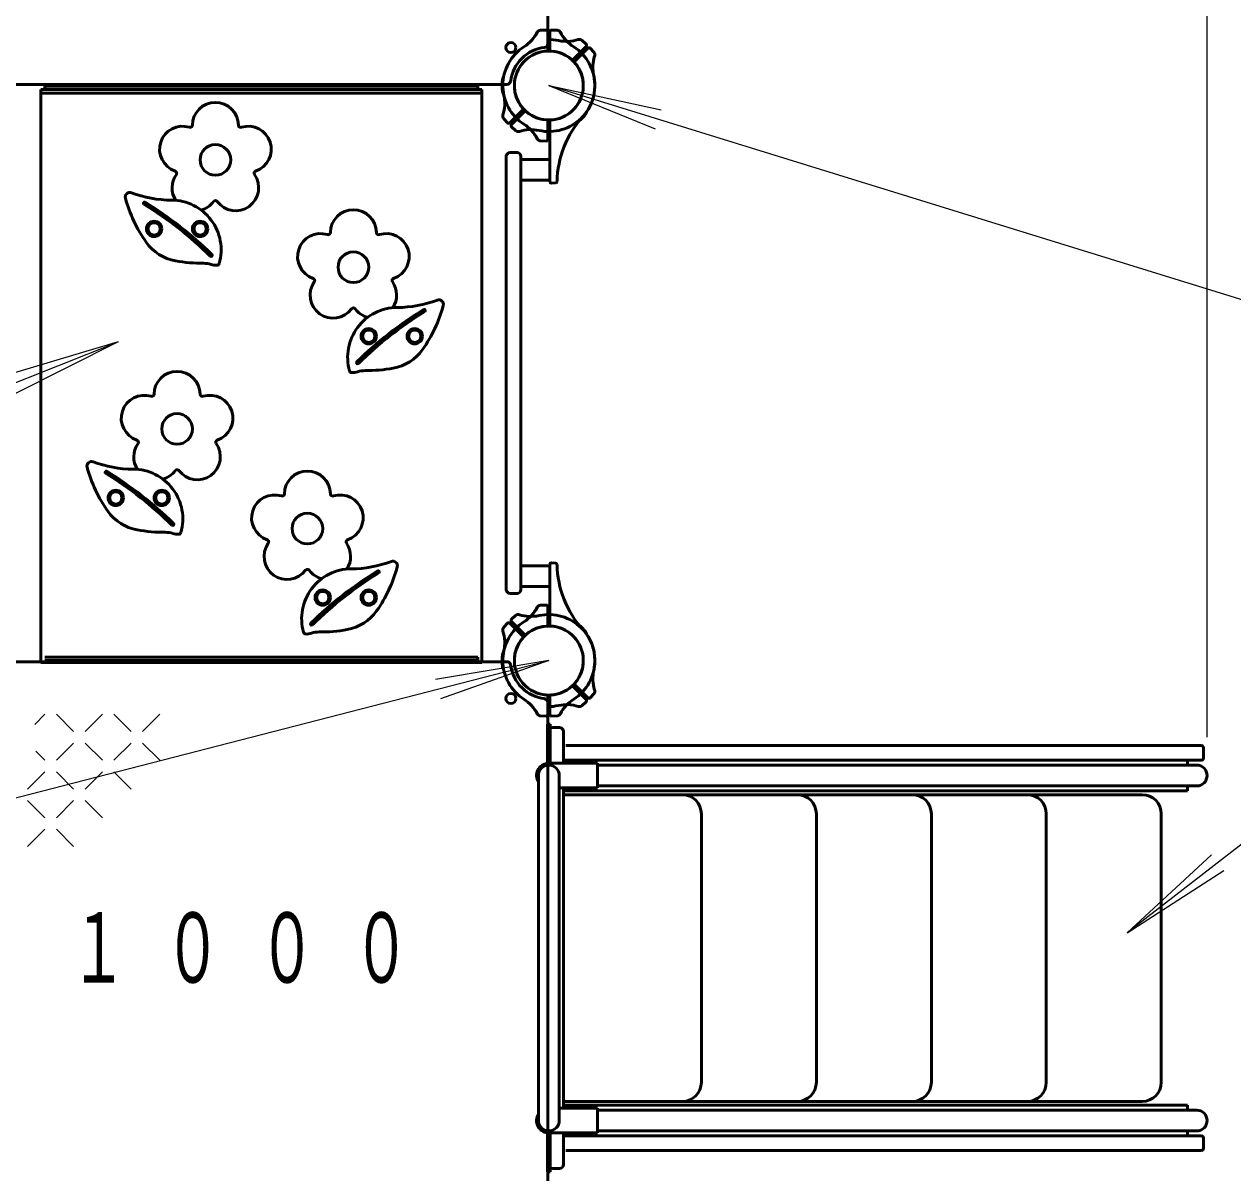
# Model space of a CAD drawing. Units: millimetres on the paper, scale 1:50. Extents: x -365 to 0, y -594 to 257.
# Drawn here: x -215.29 to -183.75, y 116.93 to 146.9 of the extents above; entities that cross this region are included whole.
import ezdxf

# ---------------------------------------------------------------- set-up
doc = ezdxf.new("R2010")
doc.units = ezdxf.units.MM
doc.layers.add('LY_1', color=140, linetype='Continuous', lineweight=50)
doc.styles.add('ＭＳ ゴシック', font='')
doc.styles.get('ＭＳ ゴシック').set_extended_font_data('MS Gothic')

msp = doc.modelspace()

# ---------------------------------------------------------------- linework, layer by layer
at = {"layer": 'LY_1', "color": 7, "lineweight": 13}
for p, q in [((-184.422, 128.296), (-184.422, 208.496)), ((-201.598, 145.296), (-198.666, 144.663)), ((-201.598, 145.296), (-198.82, 144.163)), ((-183.34, 139.652), (-201.598, 145.296)), ((-226.226, 133.285), (-212.836, 138.614)), ((-212.836, 138.614), (-215.709, 137.752)), ((-212.836, 138.614), (-215.516, 137.266)), ((-226.049, 124.001), (-201.598, 130.296)), ((-201.598, 130.296), (-204.558, 129.804)), ((-201.598, 130.296), (-204.427, 129.297)), ((-215.013, 128.627), (-214.746, 128.894)), ((-213.996, 128.444), (-214.446, 128.894)), ((-213.696, 128.444), (-213.246, 128.894)), ((-212.496, 128.444), (-212.946, 128.894)), ((-212.196, 128.444), (-211.746, 128.894)), ((-214.446, 127.694), (-213.996, 128.144)), ((-213.246, 127.694), (-213.696, 128.144)), ((-212.946, 127.694), (-212.496, 128.144)), ((-211.746, 127.694), (-212.196, 128.144)), ((-214.746, 127.694), (-214.986, 127.933)), ((-215.196, 126.944), (-214.746, 127.394)), ((-213.996, 126.944), (-214.446, 127.394)), ((-213.696, 126.944), (-213.246, 127.394)), ((-212.496, 126.944), (-212.946, 127.394)), ((-214.746, 126.194), (-215.196, 126.644)), ((-214.446, 126.194), (-213.996, 126.644)), ((-213.246, 126.194), (-213.696, 126.644)), ((-182.677, 126.164), (-186.507, 123.19)), ((-215.196, 125.444), (-214.746, 125.894)), ((-213.996, 125.444), (-214.446, 125.894)), ((-186.507, 123.19), (-184.307, 125.229)), ((-186.507, 123.19), (-183.986, 124.816))]:
    msp.add_line(p, q, dxfattribs=at)
at = {"layer": 'LY_1'}
for p, q in [((-201.628, 152.796), (-201.628, 146.388)), ((-201.67, 146.744), (-201.827, 146.739)), ((-201.628, 146.233), (-201.628, 146.704)), ((-201.568, 146.233), (-201.568, 146.704)), ((-201.527, 146.744), (-201.381, 146.739)), ((-200.624, 146.371), (-200.739, 146.478)), ((-200.957, 145.98), (-200.623, 146.313)), ((-200.914, 145.938), (-200.581, 146.271)), ((-200.523, 146.27), (-200.416, 146.155)), ((-202.781, 145.496), (-202.785, 145.496)), ((-209.098, 145.326), (-215.506, 145.326)), ((-214.848, 145.191), (-214.848, 130.247)), ((-209.098, 145.191), (-214.848, 145.191)), ((-209.098, 145.098), (-214.848, 145.098)), ((-209.098, 145.296), (-214.748, 145.296)), ((-214.748, 145.296), (-214.748, 145.206)), ((-209.098, 145.206), (-214.748, 145.206)), ((-209.098, 145.326), (-202.691, 145.326)), ((-209.098, 145.296), (-203.448, 145.296)), ((-209.098, 145.206), (-203.448, 145.206)), ((-209.098, 145.191), (-203.348, 145.191)), ((-209.098, 145.098), (-203.348, 145.098)), ((-203.448, 145.296), (-203.448, 145.206)), ((-203.348, 145.191), (-203.348, 130.247)), ((-202.781, 145.096), (-202.785, 145.096)), ((-202.282, 144.654), (-202.615, 144.321)), ((-202.24, 144.612), (-202.573, 144.279)), ((-200.62, 144.601), (-200.618, 144.598)), ((-202.673, 144.322), (-202.772, 144.429)), ((-202.572, 144.221), (-202.466, 144.122)), ((-201.628, 144.358), (-201.628, 143.887)), ((-201.568, 144.358), (-201.568, 142.787)), ((-200.903, 144.318), (-200.901, 144.316)), ((-201.67, 143.847), (-201.815, 143.852)), ((-202.608, 143.546), (-202.428, 143.546)), ((-202.708, 143.446), (-202.708, 132.146)), ((-202.328, 143.446), (-202.328, 132.146)), ((-201.568, 143.368), (-202.328, 143.368)), ((-201.568, 142.824), (-202.328, 142.824)), ((-201.526, 142.747), (-201.421, 142.753)), ((-201.568, 132.768), (-202.328, 132.768)), ((-201.568, 131.233), (-201.568, 132.805)), ((-201.526, 132.845), (-201.421, 132.839)), ((-201.568, 132.224), (-202.328, 132.224)), ((-202.608, 132.046), (-202.428, 132.046)), ((-201.67, 131.744), (-201.815, 131.739)), ((-201.628, 131.233), (-201.628, 131.704)), ((-202.673, 131.27), (-202.772, 131.163)), ((-202.282, 130.938), (-202.615, 131.271)), ((-202.24, 130.98), (-202.573, 131.313)), ((-202.572, 131.371), (-202.466, 131.47)), ((-200.903, 131.274), (-200.901, 131.276)), ((-200.62, 130.991), (-200.618, 130.993)), ((-209.098, 130.266), (-215.506, 130.266)), ((-214.848, 130.386), (-214.848, 130.296)), ((-209.098, 130.247), (-214.848, 130.247)), ((-209.098, 130.386), (-214.748, 130.386)), ((-209.098, 130.296), (-214.748, 130.296)), ((-209.098, 130.386), (-203.448, 130.386)), ((-209.098, 130.296), (-203.448, 130.296)), ((-209.098, 130.266), (-202.691, 130.266)), ((-209.098, 130.247), (-203.348, 130.247)), ((-203.448, 130.296), (-203.448, 130.386)), ((-203.348, 130.386), (-203.348, 130.296)), ((-202.781, 130.496), (-202.785, 130.496)), ((-202.781, 130.096), (-202.785, 130.096)), ((-200.957, 129.612), (-200.623, 129.279)), ((-200.914, 129.654), (-200.581, 129.321)), ((-201.628, 129.358), (-201.628, 128.887)), ((-201.568, 129.358), (-201.568, 128.887)), ((-200.523, 129.322), (-200.416, 129.437)), ((-201.628, 122.796), (-201.628, 129.204)), ((-200.624, 129.221), (-200.739, 129.114)), ((-201.67, 128.847), (-201.827, 128.853)), ((-201.527, 128.847), (-201.381, 128.852)), ((-201.566, 128.636), (-201.63, 128.636)), ((-201.63, 127.566), (-201.63, 128.636)), ((-201.566, 127.566), (-201.566, 128.636)), ((-201.318, 128.546), (-201.498, 128.546)), ((-201.218, 128.446), (-201.218, 127.616)), ((-184.573, 128.076), (-201.158, 128.076)), ((-184.513, 127.756), (-184.513, 128.016)), ((-200.326, 127.616), (-201.566, 127.616)), ((-184.573, 127.696), (-201.218, 127.696)), ((-184.938, 127.696), (-201.218, 127.696)), ((-200.326, 126.976), (-200.326, 127.616)), ((-184.694, 127.568), (-200.326, 127.568)), ((-184.938, 127.568), (-184.938, 127.696)), ((-201.87, 122.796), (-201.87, 127.296)), ((-201.326, 122.796), (-201.326, 127.296)), ((-200.326, 126.976), (-201.326, 126.976)), ((-201.218, 126.976), (-201.218, 122.796)), ((-184.938, 126.896), (-201.218, 126.896)), ((-186.118, 126.796), (-201.218, 126.796)), ((-184.694, 127.024), (-200.326, 127.024)), ((-184.938, 126.896), (-184.938, 127.024)), ((-197.618, 122.796), (-197.618, 126.296)), ((-194.618, 122.796), (-194.618, 126.296)), ((-191.618, 122.796), (-191.618, 126.296)), ((-188.618, 122.796), (-188.618, 126.296)), ((-185.618, 122.796), (-185.618, 126.296)), ((-201.87, 122.796), (-201.87, 118.296)), ((-201.628, 122.796), (-201.628, 116.388)), ((-201.326, 122.796), (-201.326, 118.296)), ((-201.218, 118.616), (-201.218, 122.796)), ((-197.618, 122.796), (-197.618, 119.296)), ((-194.618, 122.796), (-194.618, 119.296)), ((-191.618, 122.796), (-191.618, 119.296)), ((-188.618, 122.796), (-188.618, 119.296)), ((-185.618, 122.796), (-185.618, 119.296)), ((-200.326, 118.616), (-201.326, 118.616)), ((-186.118, 118.796), (-201.218, 118.796)), ((-184.938, 118.696), (-201.218, 118.696)), ((-200.326, 118.616), (-200.326, 117.976)), ((-184.938, 118.696), (-184.938, 118.568)), ((-184.694, 118.568), (-200.326, 118.568)), ((-201.63, 118.026), (-201.63, 116.956)), ((-201.566, 118.026), (-201.566, 116.956)), ((-200.326, 117.976), (-201.566, 117.976)), ((-201.218, 117.146), (-201.218, 117.976)), ((-184.694, 118.024), (-200.326, 118.024)), ((-184.938, 118.024), (-184.938, 117.896)), ((-184.938, 117.896), (-201.218, 117.896)), ((-184.573, 117.896), (-201.218, 117.896)), ((-184.513, 117.836), (-184.513, 117.576)), ((-184.573, 117.516), (-201.158, 117.516)), ((-201.318, 117.046), (-201.498, 117.046)), ((-201.566, 116.956), (-201.63, 116.956))]:
    msp.add_line(p, q, dxfattribs=at)
for centre, radius in [((-202.588, 146.286), 0.13), ((-210.298, 143.356), 0.4), ((-211.898, 141.556), 0.2), ((-211.898, 141.556), 0.16), ((-210.698, 141.556), 0.2), ((-210.698, 141.556), 0.16), ((-206.698, 140.556), 0.4), ((-206.298, 138.756), 0.2), ((-206.298, 138.756), 0.16), ((-205.098, 138.756), 0.2), ((-205.098, 138.756), 0.16), ((-211.298, 136.338), 0.4), ((-212.898, 134.538), 0.2), ((-212.898, 134.538), 0.16), ((-211.698, 134.538), 0.2), ((-211.698, 134.538), 0.16), ((-207.898, 133.738), 0.4), ((-207.498, 131.938), 0.2), ((-206.298, 131.938), 0.2), ((-207.498, 131.938), 0.16), ((-206.298, 131.938), 0.16), ((-202.588, 129.306), 0.13)]:
    msp.add_circle(centre, radius, dxfattribs=at)
for centre, radius, start, end in [((-202.788, 147.147), 1, 302.7272, 332.5412), ((-201.812, 146.639), 0.1, 92, 152.5412), ((-201.668, 146.704), 0.04, 0, 92), ((-201.528, 146.704), 0.04, 88, 180), ((-201.385, 146.639), 0.1, 27.4588, 88), ((-201.385, 146.639), 0.1, 27.4588, 88), ((-200.409, 147.147), 1, 207.4588, 237.2728), ((-201.728, 146.388), 0.1, 276.7872, 0), ((-201.598, 145.296), 1.2, 77.7272, 91.4325), ((-201.131, 147.446), 1, 257.7272, 287.5412), ((-200.799, 146.397), 0.1, 47, 107.5412), ((-200.652, 146.341), 0.04, 315, 47), ((-201.598, 145.296), 1.2, 122.7272, 180), ((-201.598, 145.296), 1, 96.7872, 173.2128), ((-201.598, 145.296), 0.9, 94.2707, 180), ((-201.598, 145.296), 0.9, 49.2707, 135), ((-201.668, 146.233), 0.04, 274.2707, 0), ((-201.528, 146.233), 0.04, 180, 265.7293), ((-201.598, 145.296), 0.9, 0, 85.7293), ((-201.598, 145.296), 1.2, 0, 57.2728), ((-200.553, 146.242), 0.04, 43, 135), ((-199.449, 145.764), 1, 162.4588, 192.2728), ((-200.497, 146.095), 0.1, 342.4588, 43), ((-201.598, 145.296), 0.9, 135, 220.7293), ((-200.985, 146.008), 0.04, 229.2707, 315), ((-201.598, 145.296), 0.9, 315, 40.7293), ((-200.886, 145.909), 0.04, 135, 220.7293), ((-201.598, 145.296), 1.22, 171.3731, 180), ((-202.785, 145.476), 0.02, 90, 171.3731), ((-202.691, 145.426), 0.1, 270, 353.2128), ((-201.598, 145.296), 1.2, 315, 12.2728), ((-201.598, 145.296), 1.22, 180, 188.6269), ((-202.785, 145.116), 0.02, 188.6269, 270), ((-201.598, 145.296), 1.2, 178.5675, 192.2728), ((-201.598, 145.296), 1.2, 180, 237.2728), ((-201.598, 145.296), 0.9, 180, 265.7293), ((-201.598, 145.296), 0.9, 274.2707, 0), ((-201.598, 145.296), 1.2, 317.7828, 0), ((-210.298, 144.256), 0.6, 0.724, 179.276), ((-203.748, 144.828), 1, 342.4588, 12.2728), ((-202.699, 144.497), 0.1, 162.4588, 223), ((-202.311, 144.683), 0.04, 315, 40.7293), ((-202.212, 144.584), 0.04, 49.2707, 135), ((-201.598, 145.296), 0.9, 229.2707, 315), ((-201.598, 145.296), 1.2, 257.7272, 315), ((-198.784, 142.742), 2.6, 137.7828, 178.9159), ((-201.598, 145.296), 1.22, 306.3731, 315), ((-201.598, 145.296), 1.22, 315, 323.6269), ((-200.632, 144.584), 0.02, 323.6269, 45), ((-211.154, 143.634), 0.6, 72.724, 251.276), ((-210.958, 144.264), 0.06, 252.724, 359.276), ((-209.638, 144.264), 0.06, 180.724, 287.276), ((-209.442, 143.634), 0.6, 288.724, 107.276), ((-202.644, 144.349), 0.04, 223, 315), ((-202.545, 144.25), 0.04, 135, 227), ((-202.397, 144.195), 0.1, 227, 287.5412), ((-202.066, 143.146), 1, 77.7272, 107.5412), ((-202.788, 143.445), 1, 27.4588, 57.2728), ((-201.668, 144.358), 0.04, 0, 85.7293), ((-201.528, 144.358), 0.04, 94.2707, 180), ((-200.887, 144.33), 0.02, 225, 306.3731), ((-201.812, 143.952), 0.1, 207.4588, 268), ((-201.668, 143.887), 0.04, 268, 0), ((-202.608, 143.446), 0.1, 90, 180), ((-202.428, 143.446), 0.1, 0, 90), ((-210.827, 142.628), 0.6, 144.724, 213.0543), ((-211.366, 143.009), 0.06, 324.724, 71.276), ((-209.769, 142.628), 0.6, 216.724, 35.276), ((-209.23, 143.009), 0.06, 108.724, 215.276), ((-201.528, 142.787), 0.04, 180, 273), ((-201.423, 142.792), 0.04, 273, 358.9158), ((-212.531, 142.388), 0.117, 69.3635, 194.9842), ((-209.167, 143.289), 3.6, 194.9842, 215.2836), ((-211.432, 145.306), 3, 249.3635, 269.7848), ((-212.145, 142.225), 0.03, 58.2576, 238.2576), ((-217.406, 133.721), 10.03, 45.6146, 58.2576), ((-211.448, 141.006), 1.3, 344.1244, 89.7848), ((-210.827, 142.628), 0.6, 285.0436, 323.276), ((-210.298, 142.233), 0.06, 36.724, 143.276), ((-217.406, 133.721), 9.97, 45.6146, 58.2576), ((-206.698, 141.456), 0.6, 0.724, 179.276), ((-207.554, 140.834), 0.6, 72.724, 251.276), ((-207.358, 141.464), 0.06, 252.724, 359.276), ((-206.038, 141.464), 0.06, 180.724, 287.276), ((-205.842, 140.834), 0.6, 288.724, 107.276), ((-211.126, 141.903), 1.2, 215.2836, 259.876), ((-210.634, 144.659), 4, 259.876, 270.4102), ((-210.601, 140.059), 0.6, 71.2258, 90.4102), ((-210.411, 140.867), 0.03, 225.6146, 45.6146), ((-210.256, 140.667), 0.06, 273.9289, 344.1244), ((-210.279, 141.006), 0.4, 251.2258, 273.9289), ((-207.227, 139.828), 0.6, 144.724, 323.276), ((-207.766, 140.209), 0.06, 324.724, 71.276), ((-205.63, 140.209), 0.06, 108.724, 215.276), ((-206.169, 139.828), 0.6, 326.9457, 35.276), ((-204.466, 139.588), 0.117, 345.0158, 110.6365), ((-205.548, 138.206), 1.3, 90.2152, 195.8756), ((-206.698, 139.433), 0.06, 36.724, 143.276), ((-206.169, 139.828), 0.6, 216.724, 254.9564), ((-199.591, 130.921), 10.03, 121.7424, 134.3854), ((-199.591, 130.921), 9.97, 121.7424, 134.3854), ((-205.564, 142.506), 3, 270.2152, 290.6365), ((-207.83, 140.489), 3.6, 324.7164, 345.0158), ((-204.852, 139.425), 0.03, 301.7424, 121.7424), ((-205.871, 139.103), 1.2, 280.124, 324.7164), ((-211.298, 137.238), 0.6, 0.724, 179.276), ((-206.741, 137.867), 0.06, 195.8756, 266.0711), ((-206.718, 138.206), 0.4, 266.0711, 288.7742), ((-206.586, 138.067), 0.03, 134.3854, 314.3854), ((-206.396, 137.259), 0.6, 89.5898, 108.7742), ((-206.363, 141.859), 4, 269.5898, 280.124), ((-212.154, 136.616), 0.6, 72.724, 251.276), ((-211.958, 137.246), 0.06, 252.724, 359.276), ((-210.638, 137.246), 0.06, 180.724, 287.276), ((-210.442, 136.616), 0.6, 288.724, 107.276), ((-211.827, 135.61), 0.6, 144.724, 213.0543), ((-212.366, 135.991), 0.06, 324.724, 71.276), ((-210.769, 135.61), 0.6, 216.724, 35.276), ((-210.23, 135.991), 0.06, 108.724, 215.276), ((-213.531, 135.37), 0.117, 69.3635, 194.9842), ((-210.167, 136.271), 3.6, 194.9842, 215.2836), ((-212.432, 138.288), 3, 249.3635, 269.7848), ((-212.448, 133.988), 1.3, 344.1244, 89.7848), ((-213.145, 135.207), 0.03, 58.2576, 238.2576), ((-218.406, 126.703), 9.97, 45.6146, 58.2576), ((-218.406, 126.703), 10.03, 45.6146, 58.2576), ((-211.827, 135.61), 0.6, 285.0436, 323.276), ((-211.298, 135.215), 0.06, 36.724, 143.276), ((-207.898, 134.638), 0.6, 0.724, 179.276), ((-208.754, 134.016), 0.6, 72.724, 251.276), ((-208.558, 134.646), 0.06, 252.724, 359.276), ((-207.238, 134.646), 0.06, 180.724, 287.276), ((-207.042, 134.016), 0.6, 288.724, 107.276), ((-212.126, 134.885), 1.2, 215.2836, 259.876), ((-211.411, 133.849), 0.03, 225.6146, 45.6146), ((-211.634, 137.641), 4, 259.876, 270.4102), ((-211.601, 133.041), 0.6, 71.2258, 90.4102), ((-211.279, 133.988), 0.4, 251.2258, 273.9289), ((-211.256, 133.649), 0.06, 273.9289, 344.1244), ((-208.966, 133.391), 0.06, 324.724, 71.276), ((-206.83, 133.391), 0.06, 108.724, 215.276), ((-208.427, 133.01), 0.6, 144.724, 323.276), ((-207.369, 133.01), 0.6, 326.9457, 35.276), ((-206.764, 135.688), 3, 270.2152, 290.6365), ((-205.666, 132.77), 0.117, 345.0158, 110.6365), ((-201.528, 132.805), 0.04, 87, 180), ((-201.423, 132.799), 0.04, 1.0841, 87), ((-198.784, 132.849), 2.6, 181.0841, 222.2172), ((-206.748, 131.388), 1.3, 90.2152, 195.8756), ((-207.898, 132.615), 0.06, 36.724, 143.276), ((-207.369, 133.01), 0.6, 216.724, 254.9564), ((-200.791, 124.103), 10.03, 121.7424, 134.3854), ((-200.791, 124.103), 9.97, 121.7424, 134.3854), ((-209.03, 133.671), 3.6, 324.7164, 345.0158), ((-206.052, 132.607), 0.03, 301.7424, 121.7424), ((-202.608, 132.146), 0.1, 180, 270), ((-202.428, 132.146), 0.1, 270, 0), ((-207.071, 132.285), 1.2, 280.124, 324.7164), ((-202.788, 132.147), 1, 302.7272, 332.5412), ((-201.812, 131.639), 0.1, 92, 152.5412), ((-201.668, 131.704), 0.04, 0, 92), ((-207.786, 131.249), 0.03, 134.3854, 314.3854), ((-201.598, 130.296), 1.2, 122.7272, 180), ((-202.644, 131.242), 0.04, 45, 137), ((-202.545, 131.341), 0.04, 133, 225), ((-201.598, 130.296), 0.9, 94.2707, 180), ((-202.397, 131.397), 0.1, 72.4588, 133), ((-202.066, 132.446), 1, 252.4588, 282.2728), ((-201.598, 130.296), 0.9, 45, 130.7293), ((-201.598, 130.296), 1.2, 45, 102.2728), ((-201.668, 131.233), 0.04, 274.2707, 0), ((-201.528, 131.233), 0.04, 180, 265.7293), ((-201.598, 130.296), 0.9, 0, 85.7293), ((-200.887, 131.262), 0.02, 53.6269, 135), ((-201.598, 130.296), 1.22, 45, 53.6269), ((-207.941, 131.049), 0.06, 195.8756, 266.0711), ((-207.918, 131.388), 0.4, 266.0711, 288.7742), ((-207.596, 130.441), 0.6, 89.5898, 108.7742), ((-207.563, 135.041), 4, 269.5898, 280.124), ((-202.699, 131.095), 0.1, 137, 197.5412), ((-203.748, 130.764), 1, 347.7272, 17.5412), ((-201.598, 130.296), 0.9, 139.2707, 225), ((-202.311, 130.909), 0.04, 319.2707, 45), ((-202.212, 131.008), 0.04, 225, 310.7293), ((-201.598, 130.296), 0.9, 319.2707, 45), ((-201.598, 130.296), 1.2, 347.7272, 45), ((-201.598, 130.296), 1.22, 36.3731, 45), ((-201.598, 130.296), 1.2, 0, 42.2172), ((-200.632, 131.008), 0.02, 315, 36.3731), ((-201.598, 130.296), 1.22, 171.3731, 180), ((-201.598, 130.296), 1.22, 180, 188.6269), ((-202.785, 130.476), 0.02, 90, 171.3731), ((-201.598, 130.296), 1.2, 167.7272, 181.4325), ((-201.598, 130.296), 1.2, 180, 237.2728), ((-202.691, 130.166), 0.1, 6.7872, 90), ((-201.598, 130.296), 0.9, 180, 265.7293), ((-201.598, 130.296), 0.9, 274.2707, 0), ((-201.598, 130.296), 1.2, 302.7272, 0), ((-202.785, 130.116), 0.02, 188.6269, 270), ((-201.598, 130.296), 1, 186.7872, 263.2128), ((-199.449, 129.828), 1, 167.7272, 197.5412), ((-201.598, 130.296), 0.9, 225, 310.7293), ((-200.985, 129.584), 0.04, 45, 130.7293), ((-200.886, 129.683), 0.04, 139.2707, 225), ((-201.728, 129.204), 0.1, 0, 83.2128), ((-201.668, 129.358), 0.04, 0, 85.7293), ((-201.528, 129.358), 0.04, 94.2707, 180), ((-200.553, 129.349), 0.04, 225, 317), ((-200.497, 129.497), 0.1, 317, 17.5412), ((-202.788, 128.445), 1, 27.4588, 57.2728), ((-201.598, 130.296), 1.2, 268.5675, 282.2728), ((-201.131, 128.146), 1, 72.4588, 102.2728), ((-200.409, 128.445), 1, 122.7272, 152.5412), ((-200.799, 129.195), 0.1, 252.4588, 313), ((-200.652, 129.25), 0.04, 313, 45), ((-201.812, 128.952), 0.1, 207.4588, 268), ((-201.668, 128.887), 0.04, 268, 0), ((-201.528, 128.887), 0.04, 180, 272), ((-201.385, 128.952), 0.1, 272, 332.5412), ((-201.385, 128.952), 0.1, 272, 332.5412), ((-201.498, 128.446), 0.1, 90, 132.8436), ((-201.318, 128.446), 0.1, 0, 90), ((-184.573, 128.016), 0.06, 0, 90), ((-184.573, 127.756), 0.06, 270, 0), ((-201.598, 127.296), 0.32, 95.7392, 211.7883), ((-201.598, 127.296), 0.272, 0, 180), ((-184.694, 127.296), 0.272, 270, 90), ((-198.118, 126.296), 0.5, 0, 90), ((-195.118, 126.296), 0.5, 0, 90), ((-192.118, 126.296), 0.5, 0, 90), ((-189.118, 126.296), 0.5, 0, 90), ((-186.118, 126.296), 0.5, 0, 90), ((-198.118, 119.296), 0.5, 270, 0), ((-195.118, 119.296), 0.5, 270, 0), ((-192.118, 119.296), 0.5, 270, 0), ((-189.118, 119.296), 0.5, 270, 0), ((-186.118, 119.296), 0.5, 270, 0), ((-201.598, 118.296), 0.32, 148.2117, 264.2608), ((-201.598, 118.296), 0.272, 180, 0), ((-184.694, 118.296), 0.272, 270, 90), ((-184.573, 117.836), 0.06, 0, 90), ((-184.573, 117.576), 0.06, 270, 0), ((-201.498, 117.146), 0.1, 227.1564, 270), ((-201.318, 117.146), 0.1, 270, 0)]:
    msp.add_arc(centre, radius, start, end, dxfattribs=at)

# ---------------------------------------------------------------- texts
at = {"layer": 'LY_1', "color": 7, "insert": (-214.098, 122.796), "char_height": 1.833, "attachment_point": 4, "style": 'ＭＳ ゴシック'}
msp.add_mtext('\\T1.64;\\W0.6;１０００', dxfattribs=at)

doc.saveas('drawing.dxf')
